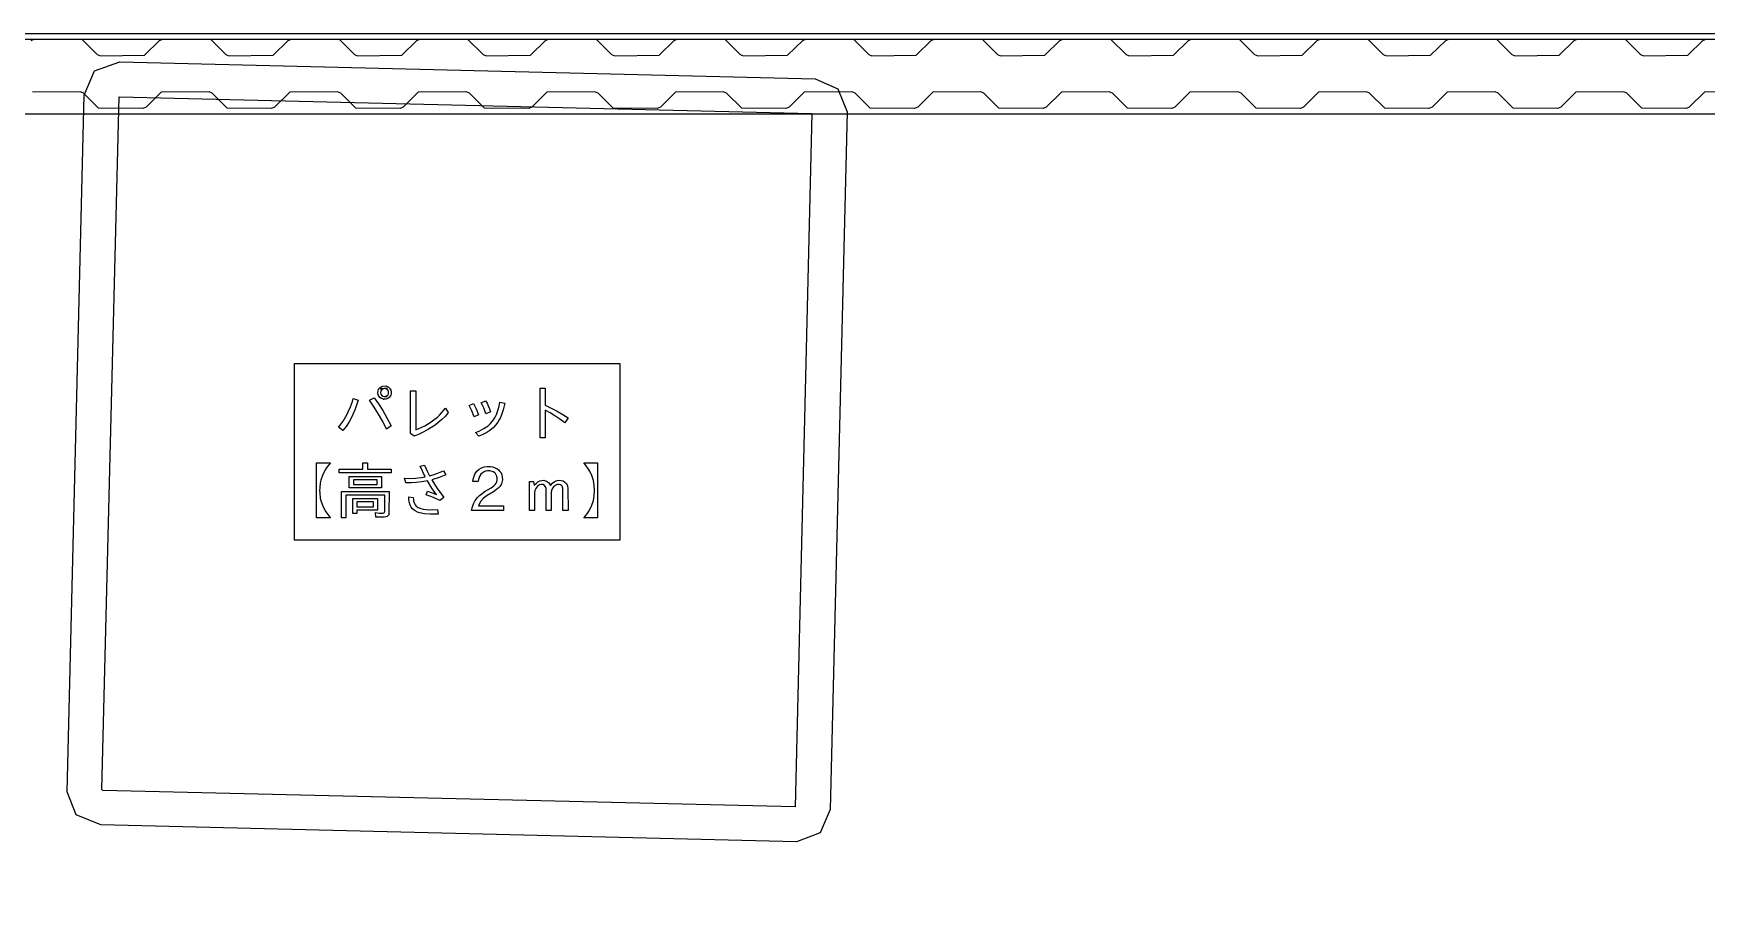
# Model space of a CAD drawing. Extents: x -928 to 12020, y -652 to 16065.
# Drawn here: x 2083 to 5700, y 14119 to 16012 of the extents above; entities that cross this region are included whole.
import ezdxf

# ---------------------------------------------------------------- set-up
doc = ezdxf.new("R2010")
doc.units = 0
for name, color, linetype in [('名称ラベル', 1, 'Continuous'), ('壁', 8, 'Continuous'), ('床', 9, 'Continuous'), ('荷', 34, 'Continuous'), ('設備', 5, 'Continuous')]:
    doc.layers.add(name, color=color, linetype=linetype)

msp = doc.modelspace()

# ---------------------------------------------------------------- linework, layer by layer
at = {"layer": '名称ラベル'}
for points in [[(2647.48, 14917.3), (2647.48, 15298.78), (3350.91, 15298.78), (3350.91, 14917.3)], [(2827.95, 15236.37), (2828.34, 15239.87), (2829.5, 15243), (2831.44, 15245.75), (2833.16, 15247.38), (2836.14, 15249.29), (2838.92, 15250.32), (2845.53, 15250.48), (2848.27, 15249.59), (2850, 15248.66), (2853.83, 15245.29), (2856.08, 15241.46), (2856.79, 15238.94), (2857.03, 15236.24), (2856.76, 15233.51), (2855.97, 15230.9), (2854.64, 15228.42), (2853.1, 15226.37), (2851.35, 15224.69), (2849.4, 15223.38), (2847.26, 15222.45), (2844.91, 15221.89), (2839.49, 15222.01), (2841.17, 15222.09), (2838.39, 15222.3), (2835.77, 15223.45), (2832.35, 15225.83), (2830.61, 15227.73), (2829.31, 15229.89), (2828.17, 15233.59)], [(2839.45, 15244.38), (2836.38, 15242.53), (2834.93, 15240.79), (2834.28, 15239.43), (2833.78, 15235.86), (2834.6, 15232.75), (2836.65, 15229.81), (2838.94, 15228.23), (2841.75, 15227.47), (2847.94, 15227.44), (2844.04, 15227.66), (2847.41, 15229.09), (2849.92, 15231.62), (2851.03, 15234.36), (2851.02, 15238.16), (2850.18, 15240.43), (2848.66, 15242.39), (2846.88, 15243.77), (2844.53, 15244.73), (2848.63, 15244.73), (2840.72, 15244.95), (2841.15, 15244.85), (2832.87, 15244.13)], [(2898.65, 15239.8), (2910.15, 15239.8), (2910.17, 15155.56), (2916.8, 15158.22), (2929.37, 15164.25), (2940.96, 15171.17), (2946.38, 15174.97), (2956.5, 15183.22), (2961.19, 15187.68), (2965.64, 15192.36), (2973.8, 15202.38), (2980.13, 15192.82), (2973.82, 15185.15), (2966.38, 15177.73), (2957.83, 15170.55), (2951.5, 15165.9), (2937.71, 15156.95), (2927.32, 15151.11), (2916.99, 15146.09), (2906.72, 15141.9), (2898.65, 15148.1)], [(3178.78, 15138.73), (3178.78, 15245.87), (3189.5, 15245.87), (3189.51, 15208.85), (3202.58, 15202.58), (3215.25, 15195.95), (3227.52, 15188.95), (3239.39, 15181.57), (3232.41, 15170.85), (3221.49, 15178.83), (3210.7, 15186.03), (3200.03, 15192.46), (3189.52, 15198.08), (3189.5, 15138.73)], [(2742.72, 15161.74), (2746.24, 15165.86), (2752.81, 15174.65), (2758.75, 15184.19), (2761.49, 15189.23), (2764.07, 15194.46), (2768.77, 15205.48), (2772.84, 15217.23), (2774.64, 15223.38), (2785.49, 15219.57), (2779.09, 15200.59), (2774.13, 15188.92), (2768.61, 15178.04), (2765.65, 15172.9), (2759.31, 15163.21), (2752.41, 15154.3)], [(2810.05, 15220.09), (2819.61, 15225.13), (2828.96, 15211.75), (2838.31, 15197.15), (2847.66, 15181.32), (2857.03, 15164.26), (2846.37, 15157.08), (2838.31, 15173.43), (2829.57, 15189.38), (2820.15, 15204.93)], [(3025.56, 15208.2), (3034.67, 15212.66), (3037.83, 15207.06), (3040.71, 15201.12), (3045.66, 15188.23), (3035.9, 15183.58), (3031.02, 15196.78)], [(3039.07, 15150.23), (3046.8, 15153.06), (3057.25, 15158.27), (3066.35, 15164.65), (3071.65, 15169.56), (3078.18, 15177.46), (3081.52, 15182.89), (3084.46, 15188.98), (3088.13, 15199.34), (3090.07, 15207.06), (3091.6, 15215.43), (3102.07, 15212.98), (3098.96, 15198.92), (3096.21, 15190.38), (3092.9, 15182.5), (3091.04, 15178.8), (3086.91, 15171.91), (3082.23, 15165.68), (3077.73, 15160.83), (3069.82, 15154.19), (3063.79, 15150.18), (3053.6, 15144.8), (3046.05, 15141.64)], [(3051.34, 15214.27), (3060.78, 15218.67), (3063.86, 15213.17), (3066.63, 15207.34), (3069.09, 15201.18), (3071.25, 15194.69), (3061.3, 15190.04), (3059.2, 15196.84), (3056.84, 15203.14), (3054.22, 15208.95)], [(2695.48, 14965.56), (2695.48, 15084.14), (2725.53, 15084.14), (2718.36, 15075.55), (2715.27, 15071.06), (2710.05, 15061.7), (2707.94, 15056.82), (2704.68, 15046.69), (2703.54, 15041.43), (2702.23, 15030.53), (2702.07, 15024.88), (2702.23, 15019.2), (2703.54, 15008.24), (2704.68, 15002.95), (2707.94, 14992.8), (2710.05, 14987.92), (2715.27, 14978.57), (2721.78, 14969.77), (2725.53, 14965.56)], [(2744.46, 15062.69), (2744.46, 15070.5), (2795.22, 15070.51), (2795.25, 15084.4), (2805.2, 15084.4), (2805.25, 15070.51), (2856.84, 15070.5), (2856.84, 15062.69)], [(3272.86, 15084.14), (3302.91, 15084.14), (3302.91, 14965.56), (3272.86, 14965.56), (3280.03, 14974.15), (3283.12, 14978.63), (3285.89, 14983.25), (3290.46, 14992.85), (3293.71, 15002.95), (3294.85, 15008.2), (3295.67, 15013.57), (3296.32, 15024.69), (3295.67, 15035.85), (3294.85, 15041.25), (3293.71, 15046.52), (3290.46, 15056.67), (3285.89, 15066.33), (3283.12, 15070.97), (3276.61, 15079.88)], [(2765.79, 15030.25), (2765.79, 15054.74), (2835.51, 15054.74), (2835.51, 15030.25)], [(2775.03, 15037.47), (2826.23, 15037.42), (2826.27, 15047.52), (2775.07, 15047.56)], [(2885.53, 15050.92), (2897.36, 15050.82), (2909.58, 15051.37), (2921.5, 15052.65), (2930.2, 15054.09), (2919.26, 15076.97), (2928.82, 15079.62), (2934.54, 15066.56), (2939.82, 15056.23), (2947.75, 15058.44), (2955.35, 15061.01), (2962.61, 15063.93), (2969.53, 15067.21), (2975.09, 15058.42), (2960.28, 15052.52), (2944.42, 15047.85), (2950.04, 15038.38), (2956.25, 15028.86), (2963.03, 15019.32), (2970.37, 15009.76), (2962.17, 15002.72), (2947.9, 15009.62), (2932.64, 15015.32), (2935.54, 15022.88), (2945.28, 15019.63), (2954.37, 15016.08), (2949.38, 15022.62), (2944.44, 15029.78), (2935.02, 15045.61), (2922.87, 15043.65), (2911.07, 15042.23), (2899.64, 15041.39), (2888.57, 15041.1)], [(3030.54, 14981.26), (3031.87, 14987.29), (3034.69, 14995.56), (3038.49, 15002.92), (3043.27, 15009.37), (3047.5, 15013.73), (3053.23, 15018.45), (3060.13, 15023.03), (3072.55, 15030.37), (3078.59, 15034.8), (3081.16, 15037.34), (3083.31, 15040.34), (3084.78, 15043.56), (3085.57, 15047.01), (3085.59, 15052.26), (3084.52, 15057.15), (3082.39, 15061.07), (3080.92, 15062.67), (3077.2, 15065.12), (3074.92, 15065.98), (3069.6, 15066.96), (3064.59, 15067.01), (3060.9, 15066.42), (3057.55, 15065.24), (3053.18, 15062.37), (3050.67, 15059.72), (3048.5, 15056.48), (3046.86, 15052.83), (3045.71, 15048.67), (3045.07, 15044.01), (3033.31, 15044.01), (3033.98, 15048.89), (3035.07, 15053.39), (3036.58, 15057.53), (3038.51, 15061.3), (3042.21, 15066.26), (3046.86, 15070.43), (3052.12, 15073.57), (3057.93, 15075.6), (3064.29, 15076.52), (3071.68, 15076.28), (3076.46, 15075.38), (3079.45, 15074.45), (3084.95, 15071.8), (3088.7, 15069.1), (3091.77, 15066), (3094.15, 15062.49), (3095.86, 15058.58), (3096.88, 15054.28), (3097.16, 15047.65), (3096.2, 15042.17), (3094.91, 15038.73), (3093.12, 15035.47), (3090.81, 15032.38), (3087.98, 15029.47), (3084.64, 15026.64), (3077.59, 15021.8), (3064.3, 15014.08), (3056.43, 15007.97), (3050.47, 15001.32), (3047.54, 14996.59), (3045.49, 14991.65), (3099.74, 14991.6), (3099.74, 14981.26)], [(3155.64, 14981.26), (3155.64, 15044.14), (3164.11, 15044.14), (3166, 15036.25), (3170.54, 15040.77), (3173.61, 15043.1), (3178.27, 15045.5), (3181.42, 15046.37), (3186.38, 15046.58), (3188.09, 15046.34), (3192.74, 15044.68), (3196.65, 15041.6), (3198.86, 15038.76), (3200.75, 15035.33), (3205.16, 15040.26), (3209.99, 15043.82), (3215.24, 15045.95), (3218.97, 15046.58), (3224.2, 15046.42), (3228.59, 15045.17), (3232.31, 15042.84), (3235.36, 15039.44), (3237.77, 15034.59), (3238.92, 15028.78), (3239, 14981.26), (3227.89, 14981.26), (3227.89, 15025.98), (3227.63, 15029.56), (3226.26, 15033.69), (3224.7, 15035.65), (3222.61, 15036.95), (3219.97, 15037.64), (3218.52, 15037.68), (3216.58, 15037.54), (3213.79, 15036.8), (3211.14, 15035.44), (3209.43, 15034.18), (3207.79, 15032.64), (3205.64, 15029.85), (3204.55, 15027.85), (3203.42, 15024.63), (3202.88, 15019.91), (3202.88, 14981.26), (3191.76, 14981.26), (3191.76, 15025.98), (3191.46, 15029.2), (3190.2, 15032.7), (3187.62, 15035.9), (3185.02, 15037.33), (3181.76, 15037.69), (3177.19, 15036.48), (3172.99, 15033.66), (3170.53, 15031.03), (3169.17, 15029.04), (3167.36, 15024.71), (3166.76, 15019.91), (3166.75, 14981.26)], [(2749.24, 14965.3), (2749.24, 15022.3), (2852.05, 15022.3), (2851.97, 14975.09), (2851.29, 14972.32), (2850.69, 14971.15), (2848.99, 14969.21), (2847.88, 14968.45), (2845.15, 14967.35), (2841.74, 14966.79), (2823.75, 14967.31), (2822.46, 14976.8), (2831.04, 14975.79), (2838.73, 14975.43), (2841.1, 14976.19), (2842.17, 14977.34), (2842.68, 14979.71), (2842.66, 15014.73), (2758.66, 15014.74), (2758.61, 14965.3)], [(2894.98, 15005.73), (2895.03, 15011.18), (2904.46, 15009.5), (2904.67, 15005.28), (2905.3, 15001.44), (2907.03, 14996.4), (2908.71, 14993.52), (2910.81, 14991.03), (2915.08, 14987.83), (2921.16, 14985.4), (2926.19, 14984.26), (2932, 14983.5), (2942.2, 14983.07), (2957, 14983.53), (2958.16, 14973.51), (2940.8, 14973.31), (2928.82, 14974.21), (2918.81, 14976.18), (2913.24, 14978.09), (2908.55, 14980.47), (2906.53, 14981.85), (2902.97, 14985.05), (2900.07, 14988.76), (2897.81, 14992.98), (2895.62, 15000.25)], [(2773.61, 14974.54), (2773.61, 15007.37), (2827.17, 15007.37), (2827.17, 14982.1), (2782.5, 14982.1), (2782.46, 14974.54)], [(2782.51, 15000.33), (2782.49, 14989.15), (2818.32, 14989.18), (2818.29, 15000.32)]]:
    msp.add_lwpolyline(points, close=True, dxfattribs=at)
at = {"layer": '壁'}
msp.add_lwpolyline([(0, 16006), (1.76, 16010.24), (6, 16012), (11994, 16012), (11998.24, 16010.24), (12000, 16006), (12000, 15844), (11998.24, 15839.76), (11994, 15838), (6, 15838), (1.76, 15839.76), (0, 15844)], close=True, dxfattribs=at)
for points in [[(2078.21, 15997.13), (2085, 16000), (2188.64, 15999.16), (2221.21, 15966.87), (2228.01, 15964), (2323.64, 15964.84), (2356.21, 15997.13), (2363, 16000), (2466.64, 15999.16), (2499.21, 15966.87), (2506.01, 15964), (2601.64, 15964.84), (2634.21, 15997.13), (2641, 16000), (2744.64, 15999.16), (2777.21, 15966.87), (2784.01, 15964), (2879.64, 15964.84), (2912.21, 15997.13), (2919, 16000), (3022.64, 15999.16), (3055.21, 15966.87), (3062.01, 15964), (3157.64, 15964.84), (3190.21, 15997.13), (3197, 16000), (3300.64, 15999.16), (3333.21, 15966.87), (3340.01, 15964), (3435.64, 15964.84), (3468.21, 15997.13), (3475, 16000), (3578.64, 15999.16), (3611.21, 15966.87), (3618.01, 15964), (3713.64, 15964.84), (3746.21, 15997.13), (3753, 16000), (3856.64, 15999.16), (3889.21, 15966.87), (3896.01, 15964), (3991.64, 15964.84), (4024.21, 15997.13), (4031, 16000), (4134.64, 15999.16), (4167.21, 15966.87), (4174.01, 15964), (4269.64, 15964.84), (4302.21, 15997.13), (4309, 16000), (4412.64, 15999.16), (4445.21, 15966.87), (4452.01, 15964), (4547.64, 15964.84), (4580.21, 15997.13), (4587, 16000), (4690.64, 15999.16), (4723.21, 15966.87), (4730.01, 15964), (4825.64, 15964.84), (4858.21, 15997.13), (4865, 16000), (4968.64, 15999.16), (5001.21, 15966.87), (5008.01, 15964), (5103.64, 15964.84), (5136.21, 15997.13), (5143, 16000), (5246.64, 15999.16), (5279.21, 15966.87), (5286.01, 15964), (5381.64, 15964.84), (5414.21, 15997.13), (5421, 16000), (5524.64, 15999.16), (5557.21, 15966.87), (5564.01, 15964), (5659.64, 15964.84), (5692.21, 15997.13), (5699, 16000), (5802.64, 15999.16)], [(5798.99, 15886), (5695.36, 15885.16), (5662.79, 15852.87), (5656, 15850), (5560.36, 15850.84), (5527.79, 15883.13), (5520.99, 15886), (5417.36, 15885.16), (5384.79, 15852.87), (5378, 15850), (5282.36, 15850.84), (5249.79, 15883.13), (5242.99, 15886), (5139.36, 15885.16), (5106.79, 15852.87), (5100, 15850), (5004.36, 15850.84), (4971.79, 15883.13), (4964.99, 15886), (4861.36, 15885.16), (4828.79, 15852.87), (4822, 15850), (4726.36, 15850.84), (4693.79, 15883.13), (4686.99, 15886), (4583.36, 15885.16), (4550.79, 15852.87), (4544, 15850), (4448.36, 15850.84), (4415.79, 15883.13), (4408.99, 15886), (4305.36, 15885.16), (4272.79, 15852.87), (4266, 15850), (4170.36, 15850.84), (4137.79, 15883.13), (4130.99, 15886), (4027.36, 15885.16), (3994.79, 15852.87), (3988, 15850), (3892.36, 15850.84), (3859.79, 15883.13), (3852.99, 15886), (3749.36, 15885.16), (3716.79, 15852.87), (3710, 15850), (3614.36, 15850.84), (3581.79, 15883.13), (3574.99, 15886), (3471.36, 15885.16), (3438.79, 15852.87), (3432, 15850), (3336.36, 15850.84), (3303.79, 15883.13), (3296.99, 15886), (3193.36, 15885.16), (3160.79, 15852.87), (3154, 15850), (3058.36, 15850.84), (3025.79, 15883.13), (3018.99, 15886), (2915.36, 15885.16), (2882.79, 15852.87), (2876, 15850), (2780.36, 15850.84), (2747.79, 15883.13), (2740.99, 15886), (2637.36, 15885.16), (2604.79, 15852.87), (2598, 15850), (2502.36, 15850.84), (2469.79, 15883.13), (2462.99, 15886), (2359.36, 15885.16), (2326.79, 15852.87), (2320, 15850), (2224.36, 15850.84), (2191.79, 15883.13), (2184.99, 15886), (2081.36, 15885.16)]]:
    msp.add_lwpolyline(points, dxfattribs=at)
at = {"layer": '床'}
msp.add_lwpolyline([(0, 16000), (12000, 16000), (12000, 0), (0, 0)], close=True, dxfattribs=at)
at = {"layer": '荷'}
msp.add_lwpolyline([(2156.49, 14373.71), (2192.74, 15879.02), (2215.22, 15931.53), (2270, 15950.56), (3773.1, 15914.25), (3822.37, 15892.19), (3842.1, 15842.83), (3805.61, 14335.67), (3783.74, 14285.21), (3732.72, 14265.33), (2229.38, 14302.52), (2175.49, 14323.57)], close=True, dxfattribs=at)
at = {"layer": '設備'}
msp.add_lwpolyline([(2231.32, 14378.51), (2268.42, 15875.2), (3766.29, 15838.92), (3730.01, 14341.05), (2233.27, 14376.46)], close=True, dxfattribs=at)

doc.saveas('drawing.dxf')
